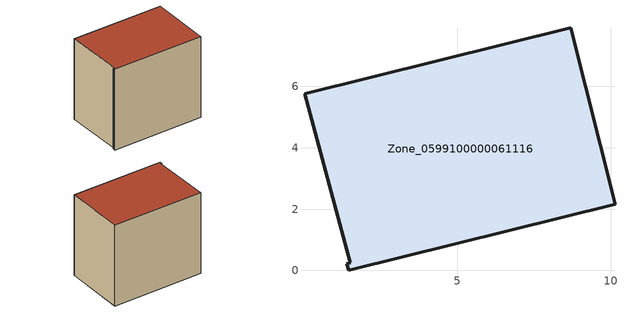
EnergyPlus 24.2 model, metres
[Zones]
Zone_0599100000061116
 floor ground (C_G): 1.45,0 1.39,0.23 1.5,0.25 0.01,5.76 8.7,7.92 10.13,2.16 z0
 wall outside (C_F): 10.13,2.16 8.7,7.92 0.01,5.76 1.5,0.25 1.39,0.23 1.45,0 10.13,2.16 z0:8.12
 roof outside (C_R): 1.39,0.23 1.45,0 10.13,2.16 8.7,7.92 0.01,5.76 1.5,0.25 z8.12
[BUILDING]
Pand.0599100000061116: North Axis=0; Terrain=City; Loads Convergence Tolerance Value=0.04; Temperature Convergence Tolerance Value=0.4; Solar Distribution=FullExterior; Maximum Number of Warmup Days=25; Minimum Number of Warmup Days=1
[Site:Location]
Rotterdam.The.Hague.AP_ZH_NLD Design_Conditions: Latitude=51.96; Longitude=4.45; Time Zone=1; Elevation=-4.5
[SITE:GROUNDTEMPERATURE:BUILDINGSURFACE]
18, 18, 18, 18, 18, 18, 18, 18, 18, 18, 18, 18
[MATERIAL] Thermal Absorptance=0.9; Solar Absorptance=0.7; Visible Absorptance=0.7
Name | Roughness | Thickness | Conductivity | Density | Specific Heat
G.TI.1965-1974 | MediumSmooth | 0.15 | 0.882353 | 540 | 1210
F.TI.1965-1974 | Rough | 0.3 | 0.697674 | 1920 | 840
R.TI.1965-1974 | MediumRough | 0.2 | 0.232558 | 1500 | 1000
[CONSTRUCTION]
C_G: G.TI.1965-1974
C_F: F.TI.1965-1974
C_R: R.TI.1965-1974
[ZONE]
Zone_0599100000061116: Type=1; Multiplier=1; Ceiling Height=Autocalculate; Volume=Autocalculate; Floor Area=autocalculate; Part of Total Floor Area=Yes
[ZONEINFILTRATION:DESIGNFLOWRATE]
Infil_Zone_0599100000061116: Zone or ZoneList or Space or SpaceList=Zone_0599100000061116; Schedule=AlwaysOn; Design Flow Rate Calculation Method=Flow/Area; Flow Rate per Floor Area=0.003; Constant Term Coefficient=1; Temperature Term Coefficient=0; Velocity Term Coefficient=0; Velocity Squared Term Coefficient=0
[HVACTEMPLATE:ZONE:IDEALLOADSAIRSYSTEM]
Zone_0599100000061116: Maximum Heating Supply Air Temperature=50; Minimum Cooling Supply Air Temperature=13; Maximum Heating Supply Air Humidity Ratio=0.0156; Minimum Cooling Supply Air Humidity Ratio=0.0077; Heating Limit=NoLimit; Cooling Limit=NoLimit; Dehumidification Control Type=ConstantSensibleHeatRatio; Cooling Sensible Heat Ratio=0.7; Dehumidification Setpoint=60; Humidification Control Type=None; Humidification Setpoint=30; Outdoor Air Method=None; Outdoor Air Flow Rate per Person=0.00944; Outdoor Air Flow Rate per Zone Floor Area=0; Outdoor Air Flow Rate per Zone=0; Demand Controlled Ventilation Type=None; Outdoor Air Economizer Type=NoEconomizer; Heat Recovery Type=None; Sensible Heat Recovery Effectiveness=0.7; Latent Heat Recovery Effectiveness=0.65
[ZONECONTROL:THERMOSTAT]
ThermostatControl_Zone_0599100000061116: Zone or ZoneList=Zone_0599100000061116; Control Type Schedule=DualSetpointControlType; Control 1=Thermostat_Zone_0599100000061116; Temperature Difference Between Cutout And Setpoint=0
[THERMOSTATSETPOINT:DUALSETPOINT]
Thermostat_Zone_0599100000061116: Heating Setpoint Temperature Schedule=HeatingSetpoint_Zone_0599100000061116; Cooling Setpoint Temperature Schedule=CoolingSetpoint_Zone_0599100000061116
[SCHEDULE:COMPACT]
HeatingSetpoint_Zone_0599100000061116: Through: 12/31, For: AllDays, Until: 24:00, 21
CoolingSetpoint_Zone_0599100000061116: Through: 12/31, For: AllDays, Until: 24:00, 24
DualSetpointControlType: Through: 12/31, For: AllDays, Until: 24:00, 4
AlwaysOn: Through: 12/31, For: AllDays, Until: 24:00, 1
